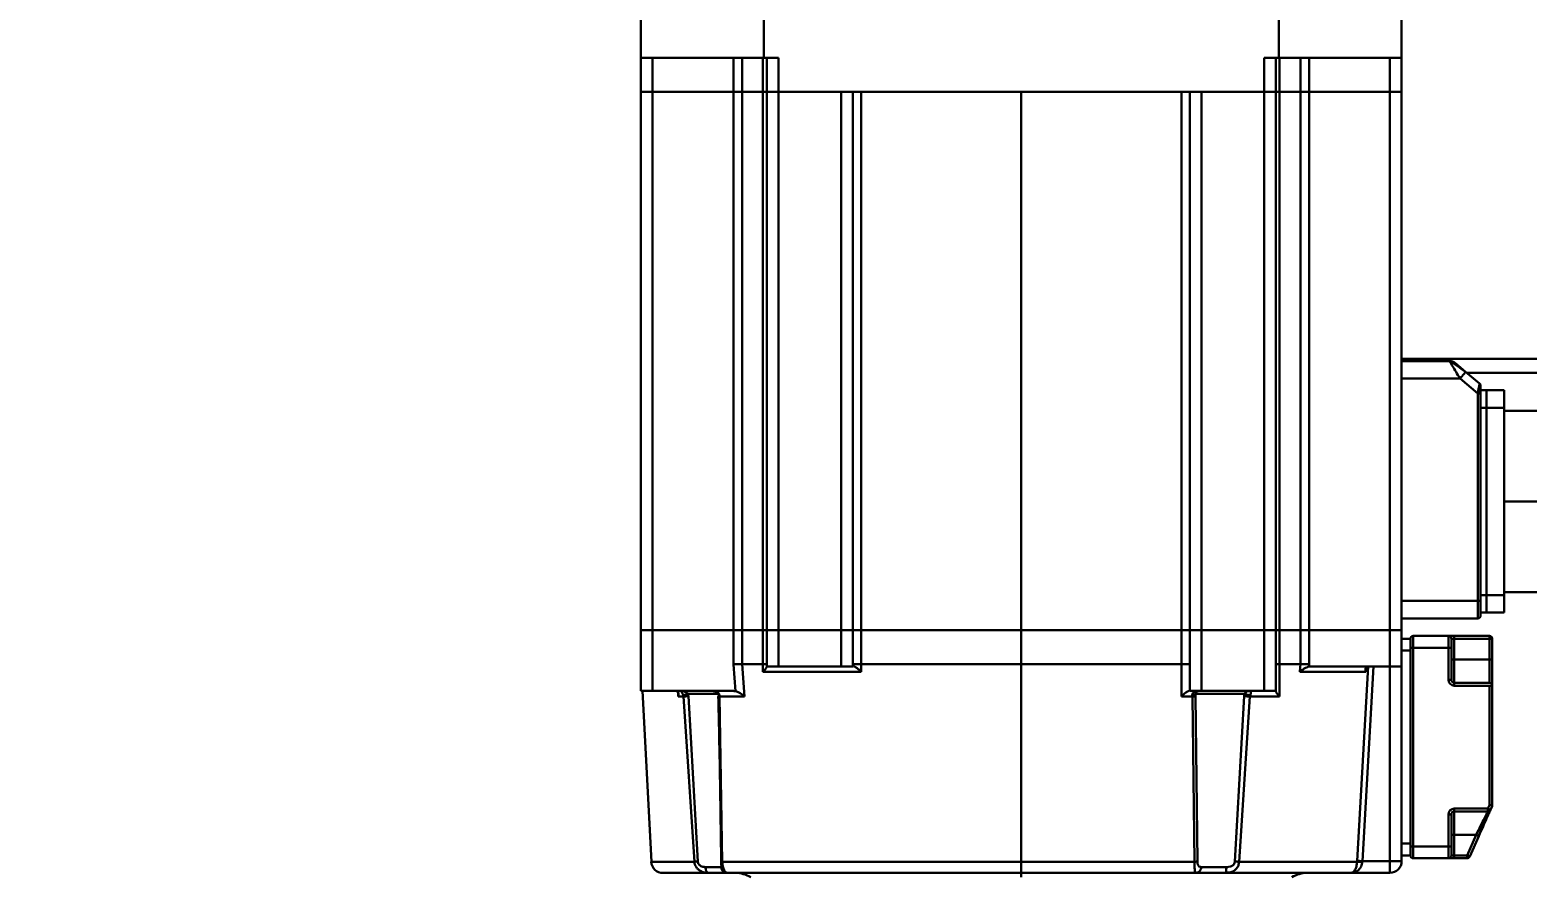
# Model space of a CAD drawing. Header units: millimetres. Extents: x -2601 to 21461, y 11492 to 21077.
# Drawn here: x -249.7 to 6.1, y 12415.6 to 12560 of the extents above; entities that cross this region are included whole.
import ezdxf

# ---------------------------------------------------------------- set-up
doc = ezdxf.new("R2010")
doc.units = ezdxf.units.MM
doc.header["$PDSIZE"] = -1
doc.styles.get("Standard").update_dxf_attribs({"font": ''})
doc.styles.get('Standard').set_extended_font_data('HYSWLongFangSong')
doc.dimstyles.new('ISO-25', dxfattribs={"dimscale": 25, "dimtxt": 3.5, "dimasz": 1.6, "dimexe": 1.25, "dimexo": 0.625, "dimtad": 1, "dimdec": 0, "dimzin": 9, "dimdsep": 46, "dimtxsty": 'Standard', "dimcen": 2.5, "dimadec": 0, "dimazin": 2, "dimtfac": 1, "dimtdec": 0, "dimtofl": 0, "dimtmove": 0, "dimatfit": 3, "dimfxl": 1, "dimarcsym": 0})

# ---------------------------------------------------------------- blocks, each defined once
blk = doc.blocks.new('*D42')
at = {"color": 0, "lineweight": -2}
blk.add_line((-236.77, 12789.94), (-752.51, 12789.94), dxfattribs=at)
blk.add_arc((-80.3, 12789.94), 640.96, 183.57619, 326.42381, dxfattribs=at)
at = {"color": 0}
for points in [[(-726.67, 12749.76), (-713.35, 12750.17), (-721.26, 12789.94)], [(448.06, 12438.97), (459.39, 12431.95), (474.79, 12469.46)]]:
    blk.add_solid(points, dxfattribs=at)
at = {"layer": 'Defpoints', "color": 0}
for p in [(-221.14, 12789.94), (-80.3, 12789.94), (-80.3, 12789.94), (-492.3, 12298.94), (1391.95, 11939.94)]:
    blk.add_point(p, dxfattribs=at)
at = {"color": 0, "insert": (-103.48, 12208.82), "char_height": 87.5, "attachment_point": 5, "rotation": 357.7157}
blk.add_mtext('150°', dxfattribs=at)
blk = doc.blocks.new('*D97')
at = {"color": 0, "lineweight": -2}
for p, q in [((-64.67, 13174.92), (826.24, 13173.57)), ((794.93, 13133.61), (793.83, 12408.11)), ((-65.9, 12369.42), (825.02, 12368.07))]:
    blk.add_line(p, q, dxfattribs=at)
at = {"color": 0}
for points in [[(788.26, 13133.62), (801.6, 13133.6), (794.99, 13173.61)], [(787.16, 12408.12), (800.49, 12408.1), (793.77, 12368.11)]]:
    blk.add_solid(points, dxfattribs=at)
at = {"layer": 'Defpoints', "color": 0}
for p in [(-80.3, 13174.94), (-81.52, 12369.44), (793.77, 12368.11)]:
    blk.add_point(p, dxfattribs=at)
at = {"color": 0, "insert": (735, 12770.95), "char_height": 87.5, "attachment_point": 5, "rotation": 89.9129}
blk.add_mtext('806', dxfattribs=at)

msp = doc.modelspace()

# ---------------------------------------------------------------- linework, layer by layer
at = {"color": 161, "lineweight": 30, "true_color": 0x67adff}
for p, q in [((-145.3, 12568.94), (-145.3, 12555.29)), ((-124.3, 12555.29), (-124.3, 12568.94)), ((-36.3, 12568.94), (-36.3, 12555.29)), ((-15.3, 12555.29), (-15.3, 12568.94)), ((-124.3, 12555.29), (-145.3, 12555.29)), ((-145.3, 12555.29), (-145.3, 12549.44)), ((-143.3, 12549.44), (-143.3, 12555.29)), ((-129.48, 12555.29), (-129.48, 12549.44)), ((-128.01, 12549.44), (-128.01, 12555.29)), ((-124.44, 12555.29), (-124.44, 12549.44)), ((-121.8, 12555.29), (-124.3, 12555.29)), ((-123.8, 12555.29), (-123.8, 12549.44)), ((-121.8, 12549.44), (-121.8, 12555.29)), ((-36.3, 12555.29), (-38.8, 12555.29)), ((-38.8, 12555.29), (-38.8, 12549.44)), ((-36.8, 12549.44), (-36.8, 12555.29)), ((-15.3, 12555.29), (-36.3, 12555.29)), ((-36.15, 12549.44), (-36.15, 12555.29)), ((-32.58, 12555.29), (-32.58, 12549.44)), ((-31.11, 12549.44), (-31.11, 12555.29)), ((-17.3, 12555.29), (-17.3, 12549.44)), ((-15.3, 12549.44), (-15.3, 12555.29)), ((-143.3, 12549.44), (-145.3, 12549.44)), ((-145.3, 12549.44), (-145.3, 12457.44)), ((-143.3, 12549.44), (-129.48, 12549.44)), ((-143.3, 12457.44), (-143.3, 12549.44)), ((-128.01, 12549.44), (-129.48, 12549.44)), ((-129.48, 12549.44), (-129.48, 12457.44)), ((-124.44, 12549.44), (-128.01, 12549.44)), ((-128.01, 12457.44), (-128.01, 12549.44)), ((-123.8, 12549.44), (-124.44, 12549.44)), ((-124.44, 12457.44), (-124.44, 12549.44)), ((-121.8, 12549.44), (-123.8, 12549.44)), ((-123.8, 12549.44), (-123.8, 12457.44)), ((-38.8, 12549.44), (-121.8, 12549.44)), ((-111.1, 12549.44), (-121.8, 12549.44)), ((-121.8, 12457.44), (-121.8, 12549.44)), ((-111.1, 12549.44), (-111.1, 12457.44)), ((-109.1, 12457.44), (-109.1, 12549.44)), ((-107.67, 12457.44), (-107.67, 12549.44)), ((-80.3, 12549.44), (-80.3, 12457.44)), ((-52.92, 12549.44), (-52.92, 12457.44)), ((-51.5, 12549.44), (-51.5, 12457.44)), ((-38.8, 12549.44), (-49.5, 12549.44)), ((-49.5, 12457.44), (-49.5, 12549.44)), ((-36.8, 12549.44), (-38.8, 12549.44)), ((-38.8, 12549.44), (-38.8, 12457.44)), ((-36.15, 12549.44), (-36.8, 12549.44)), ((-36.8, 12457.44), (-36.8, 12549.44)), ((-32.58, 12549.44), (-36.15, 12549.44)), ((-36.15, 12549.44), (-32.58, 12549.44)), ((-36.15, 12457.44), (-36.15, 12549.44)), ((-31.11, 12549.44), (-32.58, 12549.44)), ((-32.58, 12549.44), (-31.11, 12549.44)), ((-32.58, 12457.44), (-32.58, 12549.44)), ((-17.3, 12549.44), (-31.11, 12549.44)), ((-31.11, 12457.44), (-31.11, 12549.44)), ((-15.3, 12549.44), (-17.3, 12549.44)), ((-17.3, 12549.44), (-17.3, 12457.44)), ((-15.3, 12457.44), (-15.3, 12549.44)), ((-15.3, 12503.8), (126.7, 12503.8)), ((-7.11, 12503.44), (-15.3, 12503.44)), ((-1.97, 12499.59), (-4.36, 12501.59)), ((-4.13, 12501.4), (126.7, 12501.4)), ((-15.3, 12500.44), (-5.32, 12500.44)), ((-2.3, 12497.91), (-5.32, 12500.44)), ((-0.8, 12498.44), (-1.8, 12498.44)), ((2.2, 12498.44), (-0.8, 12498.44)), ((-0.8, 12495.44), (-0.8, 12498.44)), ((2.2, 12498.44), (2.2, 12495.44)), ((-2.3, 12497.91), (-2.3, 12462.44)), ((-1.8, 12462.44), (-1.8, 12497.91)), ((-1.8, 12495.44), (-0.8, 12495.44)), ((-0.8, 12495.44), (2.2, 12495.44)), ((-0.8, 12463.44), (-0.8, 12495.44)), ((2.2, 12463.44), (2.2, 12495.44)), ((22.2, 12494.94), (2.2, 12494.94)), ((2.2, 12479.44), (22.2, 12479.44)), ((-0.8, 12463.44), (-1.8, 12463.44)), ((2.2, 12463.44), (-0.8, 12463.44)), ((-0.8, 12460.44), (-0.8, 12463.44)), ((2.2, 12463.94), (22.2, 12463.94)), ((2.2, 12463.44), (2.2, 12460.44)), ((-2.3, 12462.44), (-15.3, 12462.44)), ((-1.8, 12462.44), (-2.3, 12462.44)), ((-2.3, 12462.44), (-2.3, 12459.44)), ((-1.8, 12462.44), (-1.8, 12459.94)), ((-1.8, 12460.44), (-0.8, 12460.44)), ((-0.8, 12460.44), (2.2, 12460.44)), ((-143.3, 12457.44), (-145.3, 12457.44)), ((-145.3, 12457.44), (-145.3, 12447.04)), ((-129.48, 12457.44), (-143.3, 12457.44)), ((-143.3, 12447.04), (-143.3, 12457.44)), ((-128.01, 12457.44), (-129.48, 12457.44)), ((-129.48, 12457.44), (-128, 12457.44)), ((-129.48, 12457.44), (-129.48, 12451.59)), ((-124.44, 12457.44), (-128.01, 12457.44)), ((-128.01, 12451.64), (-128.01, 12457.44)), ((-128, 12457.44), (-124.44, 12457.44)), ((-123.8, 12457.44), (-124.44, 12457.44)), ((-124.44, 12457.44), (-124.44, 12451.64)), ((-121.8, 12457.44), (-123.8, 12457.44)), ((-123.8, 12457.44), (-123.8, 12451.24)), ((-111.1, 12457.44), (-121.8, 12457.44)), ((-121.8, 12451.24), (-121.8, 12457.44)), ((-109.1, 12457.44), (-111.1, 12457.44)), ((-111.1, 12457.44), (-111.1, 12451.24)), ((-108.1, 12457.44), (-109.1, 12457.44)), ((-109.1, 12451.24), (-109.1, 12457.44)), ((-107.67, 12457.44), (-108.1, 12457.44)), ((-80.3, 12457.44), (-107.67, 12457.44)), ((-107.67, 12451.64), (-107.67, 12457.44)), ((-52.92, 12457.44), (-80.3, 12457.44)), ((-80.3, 12457.44), (-80.3, 12451.64)), ((-52.5, 12457.44), (-52.92, 12457.44)), ((-52.92, 12457.44), (-52.92, 12451.64)), ((-51.5, 12457.44), (-52.5, 12457.44)), ((-49.5, 12457.44), (-51.5, 12457.44)), ((-51.5, 12457.44), (-51.5, 12447.04)), ((-38.8, 12457.44), (-49.5, 12457.44)), ((-49.5, 12447.04), (-49.5, 12457.44)), ((-36.8, 12457.44), (-38.8, 12457.44)), ((-38.8, 12457.44), (-38.8, 12447.04)), ((-36.15, 12457.44), (-36.8, 12457.44)), ((-36.8, 12447.04), (-36.8, 12457.44)), ((-32.59, 12457.44), (-36.15, 12457.44)), ((-36.15, 12451.64), (-36.15, 12457.44)), ((-31.11, 12457.44), (-32.59, 12457.44)), ((-32.58, 12457.44), (-32.58, 12451.64)), ((-17.3, 12457.44), (-31.11, 12457.44)), ((-31.11, 12451.59), (-31.11, 12457.44)), ((-15.3, 12457.44), (-17.3, 12457.44)), ((-17.3, 12457.44), (-17.3, 12451.24)), ((-15.3, 12459.44), (-2.3, 12459.44)), ((-15.3, 12451.24), (-15.3, 12457.44)), ((-13.8, 12455.94), (-15.3, 12455.94)), ((-13.8, 12454.44), (-13.8, 12455.94)), ((-13.3, 12454.44), (-13.3, 12456.44)), ((-7.3, 12456.44), (-13.3, 12456.44)), ((-7.3, 12456.44), (-7.3, 12454.44)), ((-7.3, 12456.44), (-6.3, 12456.44)), ((-6.8, 12455.94), (-6.8, 12454.44)), ((-6.8, 12455.94), (-6.3, 12455.94)), ((-0.3, 12456.44), (-6.3, 12456.44)), ((-6.3, 12455.94), (-6.3, 12456.44)), ((-6.3, 12452.44), (-6.3, 12455.94)), ((-6.3, 12455.94), (-0.3, 12455.94)), ((-0.3, 12456.44), (-0.3, 12455.94)), ((-0.3, 12455.94), (-0.3, 12452.44)), ((-0.3, 12455.94), (0.2, 12455.94)), ((0.2, 12452.44), (0.2, 12455.94)), ((-15.3, 12453.94), (-13.8, 12453.94)), ((-13.8, 12454.44), (-13.3, 12454.44)), ((-13.8, 12454.44), (-13.8, 12420.44)), ((-13.8, 12420.94), (-13.8, 12453.94)), ((-13.3, 12420.44), (-13.3, 12454.44)), ((-13.3, 12454.44), (-7.3, 12454.44)), ((-7.3, 12454.44), (-6.8, 12454.44)), ((-7.3, 12454.44), (-7.3, 12448.94)), ((-6.8, 12448.94), (-6.8, 12454.44)), ((-6.3, 12452.44), (-6.8, 12452.44)), ((-6.3, 12448.44), (-6.3, 12452.44)), ((-0.3, 12452.44), (-6.3, 12452.44)), ((-0.3, 12452.44), (-0.3, 12448.44)), ((0.2, 12452.44), (-0.3, 12452.44)), ((0.2, 12452.44), (0.2, 12447.94)), ((-129.15, 12447), (-129.48, 12451.59)), ((-128.01, 12451.64), (-127.62, 12446.1)), ((-124.44, 12451.64), (-128.01, 12451.64)), ((-124.44, 12450.3), (-107.67, 12450.3)), ((-121.8, 12451.24), (-123.8, 12451.24)), ((-111.1, 12451.24), (-121.8, 12451.24)), ((-109.1, 12451.24), (-111.1, 12451.24)), ((-80.3, 12451.64), (-107.67, 12451.64)), ((-80.3, 12451.64), (-80.3, 12417.84)), ((-52.92, 12451.64), (-80.3, 12451.64)), ((-52.92, 12446.1), (-52.92, 12451.64)), ((-36.15, 12451.64), (-36.16, 12446.1)), ((-32.58, 12451.64), (-36.15, 12451.64)), ((-32.68, 12450.3), (-21.42, 12450.3)), ((-31.14, 12451.2), (-31.11, 12451.59)), ((-17.3, 12451.24), (-30.76, 12451.24)), ((-22.92, 12418), (-21.01, 12451.24)), ((-20.09, 12451.24), (-22.01, 12417.94)), ((-21.42, 12450.3), (-21.38, 12451.03)), ((-15.3, 12451.24), (-17.3, 12451.24)), ((-17.3, 12451.24), (-17.3, 12417.94)), ((-15.3, 12417.94), (-15.3, 12451.24)), ((-6.8, 12448.94), (-7.3, 12448.94)), ((-6.3, 12447.94), (-6.3, 12448.44)), ((-0.3, 12448.44), (-6.3, 12448.44)), ((-6.3, 12447.94), (-0.3, 12447.94)), ((-0.3, 12447.94), (-0.3, 12427.53)), ((-0.3, 12447.94), (0.2, 12447.94)), ((0.2, 12427.53), (0.2, 12447.94)), ((-143.3, 12447.04), (-145.3, 12447.04)), ((-145.05, 12447.04), (-143.52, 12417.84)), ((-129.54, 12447.04), (-143.3, 12447.04)), ((-138.93, 12446.1), (-138.96, 12446.65)), ((-138.93, 12446.1), (-138.03, 12446.1)), ((-136.16, 12417.84), (-138.03, 12446.1)), ((-137.25, 12446.54), (-132.06, 12446.54)), ((-137.19, 12446.15), (-135.6, 12417.89)), ((-132.78, 12446.98), (-132.93, 12447.01)), ((-132.91, 12447.02), (-132.73, 12447)), ((-132, 12446.15), (-132.01, 12446.34)), ((-131.88, 12446.1), (-131.4, 12417.84)), ((-131.88, 12446.1), (-127.62, 12446.1)), ((-52.92, 12446.1), (-51.06, 12446.1)), ((-49.5, 12447.04), (-51.5, 12447.04)), ((-50.68, 12417.84), (-51.06, 12446.1)), ((-50.52, 12446.54), (-44.53, 12446.54)), ((-50.52, 12446.15), (-50.2, 12417.89)), ((-38.8, 12447.04), (-49.5, 12447.04)), ((-44.53, 12446.54), (-42.16, 12446.54)), ((-43.78, 12417.89), (-42.21, 12446.15)), ((-41.22, 12446.1), (-43.07, 12417.84)), ((-41.22, 12446.1), (-36.16, 12446.1)), ((-36.8, 12447.04), (-38.8, 12447.04)), ((-131.59, 12418.52), (-131.83, 12434.08)), ((-0.56, 12426.94), (-6.3, 12426.94)), ((-6.3, 12426.44), (-6.3, 12426.94)), ((-0.56, 12426.94), (-0.3, 12427.53)), ((-0.56, 12426.94), (-0.56, 12426.44)), ((0.2, 12427.53), (-0.3, 12427.53)), ((-0.1, 12426.74), (0.16, 12427.33)), ((-7.3, 12425.94), (-7.3, 12420.44)), ((-7.3, 12425.94), (-6.8, 12425.94)), ((-6.8, 12420.44), (-6.8, 12425.94)), ((-6.3, 12426.44), (-0.56, 12426.44)), ((-6.3, 12422.44), (-6.3, 12426.44)), ((-6.8, 12422.44), (-6.3, 12422.44)), ((-6.3, 12422.44), (-2.56, 12422.44)), ((-6.3, 12418.94), (-6.3, 12422.44)), ((-4.12, 12418.94), (-2.56, 12422.44)), ((-3.66, 12418.74), (-2.11, 12422.24)), ((-13.8, 12420.94), (-15.3, 12420.94)), ((-13.8, 12420.44), (-13.8, 12418.94)), ((-13.3, 12420.44), (-13.8, 12420.44)), ((-7.3, 12420.44), (-13.3, 12420.44)), ((-13.3, 12418.44), (-13.3, 12420.44)), ((-7.3, 12420.44), (-7.3, 12418.44)), ((-6.8, 12420.44), (-7.3, 12420.44)), ((-6.8, 12420.44), (-6.8, 12418.94)), ((-136.16, 12417.84), (-143.52, 12417.84)), ((-131.58, 12416.94), (-134.28, 12416.94)), ((-131.54, 12416.94), (-131.54, 12417.05)), ((-80.3, 12417.84), (-131.4, 12417.84)), ((-50.68, 12417.84), (-80.3, 12417.84)), ((-80.3, 12417.84), (-80.3, 12415.94)), ((-45.25, 12416.94), (-49.56, 12416.94)), ((-45.25, 12416.94), (-44.53, 12417.05)), ((-22.92, 12417.84), (-43.07, 12417.84)), ((-17.3, 12417.94), (-22.01, 12417.94)), ((-17.3, 12417.94), (-17.3, 12415.94)), ((-15.3, 12417.94), (-17.3, 12417.94)), ((-15.3, 12418.94), (-13.8, 12418.94)), ((-13.3, 12418.44), (-7.3, 12418.44)), ((-6.3, 12418.44), (-7.3, 12418.44)), ((-6.3, 12418.94), (-6.8, 12418.94)), ((-6.3, 12418.44), (-6.3, 12418.94)), ((-4.12, 12418.94), (-6.3, 12418.94)), ((-6.3, 12418.44), (-4.12, 12418.44)), ((-4.12, 12418.94), (-4.12, 12418.44)), ((-133.73, 12415.94), (-141.53, 12415.94)), ((-133.73, 12415.94), (-134.07, 12415.98)), ((-134, 12415.97), (-133.93, 12416.01)), ((-133.73, 12415.94), (-133.94, 12416.02)), ((-130.59, 12415.94), (-133.73, 12415.94)), ((-130.97, 12416.02), (-130.59, 12415.94)), ((-130.67, 12415.98), (-130.59, 12415.94)), ((-80.3, 12415.94), (-130.59, 12415.94)), ((-50.4, 12415.94), (-80.3, 12415.94)), ((-80.3, 12415.19), (-80.3, 12415.94)), ((-50.4, 12415.94), (-50.47, 12415.98)), ((-50.4, 12415.94), (-50.08, 12416.02)), ((-45.37, 12415.94), (-50.4, 12415.94)), ((-45.33, 12416.02), (-45.37, 12415.94)), ((-45.04, 12415.98), (-45.37, 12415.94)), ((-23.96, 12415.94), (-45.37, 12415.94)), ((-23.96, 12415.94), (-17.3, 12415.94))]:
    msp.add_line(p, q, dxfattribs=at)
at = {"color": 161, "lineweight": 30, "true_color": 0x67adff, "flags": 128}
msp.add_lwpolyline([(-32.68, 12450.3), (-32.63, 12451.05), (-32.58, 12451.64)], dxfattribs=at)
at = {"lineweight": 30}
msp.add_arc((-80.3, 12789.94), 482, 30, 330, dxfattribs=at)
at = {"color": 161, "lineweight": 30, "true_color": 0x67adff}
for centre, radius, start, end in [((-2.3, 12459.94), 0.5, 270, 0), ((-13.3, 12455.94), 0.5, 90, 180), ((-7.3, 12455.94), 0.5, 0, 90), ((-0.3, 12455.94), 0.5, 0, 90), ((-6.3, 12448.94), 1, 180, 270), ((-6.3, 12448.94), 0.5, 180, 270), ((-0.3, 12447.94), 0.5, 0, 90), ((-6.3, 12425.94), 1, 90, 180), ((-62.82, 12286.65), 153.49, 65.8832, 66.0698), ((-0.56, 12426.94), 0.5, 270, 336), ((-0.3, 12427.53), 0.5, 336, 0), ((-6.3, 12425.94), 0.5, 90, 180), ((-141.53, 12417.94), 2, 183, 270), ((-17.3, 12417.94), 2, 270, 0), ((-13.3, 12418.94), 0.5, 180, 270), ((-7.3, 12418.94), 0.5, 270, 0), ((-112.46, 12175.53), 266.44, 65.9005, 66.008), ((-4.12, 12418.94), 0.5, 270, 336), ((-129.17, 12410.94), 5, 58.2117, 90), ((-31.42, 12410.94), 5, 90, 121.7883)]:
    msp.add_arc(centre, radius, start, end, dxfattribs=at)
for points, knots in [([(-5.32, 12500.44), (-5.55, 12500.83), (-6.01, 12501.6), (-6.51, 12502.44), (-6.82, 12502.95), (-6.98, 12503.23), (-7.09, 12503.41), (-7.1, 12503.43), (-7.11, 12503.44)], [0, 0, 0, 0, 0.266518, 0.52325, 0.649493, 0.766909, 0.884985, 1, 1, 1, 1]), ([(-6.14, 12503.09), (-6.29, 12503.19), (-6.58, 12503.4), (-6.93, 12503.43), (-7.11, 12503.44)], [0, 0, 0, 0, 0.499912, 1, 1, 1, 1]), ([(-4.37, 12501.57), (-4.82, 12501.91), (-5.54, 12502.44), (-6.37, 12502.98), (-6.81, 12503.26), (-6.98, 12503.34), (-7.07, 12503.39)], [0, 0, 0, 0, 0.449451, 0.706094, 0.846445, 1, 1, 1, 1]), ([(-6.14, 12503.09), (-6.13, 12503.08), (-6.09, 12503.05), (-5.84, 12502.84), (-5.47, 12502.52), (-4.95, 12502.09), (-4.56, 12501.76), (-4.36, 12501.59)], [0, 0, 0, 0, 0.146581, 0.308521, 0.493235, 0.737838, 1, 1, 1, 1]), ([(-5.32, 12500.44), (-5.19, 12500.59), (-4.94, 12500.9), (-4.62, 12501.28), (-4.4, 12501.54), (-4.37, 12501.58), (-4.36, 12501.59)], [0, 0, 0, 0, 0.250021, 0.499912, 0.7500037, 1, 1, 1, 1]), ([(-2.3, 12497.91), (-2.25, 12498.13), (-2.17, 12498.56), (-2.08, 12499.03), (-2.03, 12499.32), (-2, 12499.47), (-1.98, 12499.57), (-1.98, 12499.59), (-1.97, 12499.59)], [0, 0, 0, 0, 0.26476, 0.520649, 0.647067, 0.765045, 0.883949, 1, 1, 1, 1]), ([(-1.8, 12497.91), (-1.8, 12498.11), (-1.8, 12498.49), (-1.82, 12498.97), (-1.86, 12499.33), (-1.94, 12499.49), (-1.98, 12499.56)], [0, 0, 0, 0, 0.3212894, 0.587014, 0.8089464, 1, 1, 1, 1]), ([(-1.8, 12499.21), (-1.8, 12499.25), (-1.8, 12499.32), (-1.84, 12499.42), (-1.9, 12499.52), (-1.95, 12499.57), (-1.97, 12499.59)], [0, 0, 0, 0, 0.249802, 0.500236, 0.750114, 1, 1, 1, 1]), ([(-1.8, 12499.21), (-1.8, 12499.2), (-1.8, 12499.18), (-1.8, 12499), (-1.8, 12498.72), (-1.8, 12498.35), (-1.8, 12498.05), (-1.8, 12497.91)], [0, 0, 0, 0, 0.162564, 0.333762, 0.518738, 0.753753, 1, 1, 1, 1]), ([(-2.3, 12497.91), (-2.23, 12497.91), (-2.1, 12497.91), (-1.93, 12497.91), (-1.82, 12497.91), (-1.8, 12497.91), (-1.8, 12497.91)], [0, 0, 0, 0, 0.249792, 0.500196, 0.750028, 1, 1, 1, 1]), ([(-129.48, 12451.59), (-129.34, 12451.6), (-129.06, 12451.6), (-128.67, 12451.62), (-128.31, 12451.63), (-128.11, 12451.64), (-128.01, 12451.64)], [0, 0, 0, 0, 0.250087, 0.500005, 0.750005, 1, 1, 1, 1]), ([(-124.44, 12450.3), (-124.44, 12450.55), (-124.44, 12451), (-124.44, 12451.45), (-124.44, 12451.64)], [0, 0, 0, 0, 0.560158, 1, 1, 1, 1]), ([(-124.44, 12451.64), (-124.34, 12451.64), (-124.15, 12451.64), (-123.96, 12451.62), (-123.82, 12451.61), (-123.81, 12451.6), (-123.8, 12451.59)], [0, 0, 0, 0, 0.2504355, 0.5004344, 0.7254839, 1, 1, 1, 1]), ([(-123.8, 12451.2), (-123.8, 12451.16), (-123.82, 12451.08), (-123.99, 12450.79), (-124.25, 12450.5), (-124.44, 12450.3)], [0, 0, 0, 0, 0.208143, 0.4548, 1, 1, 1, 1]), ([(-109.1, 12451.62), (-109.09, 12451.62), (-109.08, 12451.62), (-108.99, 12451.63), (-108.84, 12451.64), (-108.65, 12451.64), (-108.42, 12451.65), (-108.22, 12451.65), (-108.1, 12451.65)], [0, 0, 0, 0, 0.155074, 0.290248, 0.500299, 0.630637, 0.757445, 1, 1, 1, 1]), ([(-107.67, 12450.3), (-107.8, 12450.43), (-108.04, 12450.68), (-108.37, 12450.94), (-108.6, 12451.1), (-108.75, 12451.18), (-108.88, 12451.23), (-108.94, 12451.24), (-108.98, 12451.24)], [0, 0, 0, 0, 0.302588, 0.565757, 0.687122, 0.797625, 0.90109, 1, 1, 1, 1]), ([(-108.1, 12451.65), (-108.02, 12451.65), (-107.88, 12451.65), (-107.74, 12451.64), (-107.67, 12451.64)], [0, 0, 0, 0, 0.5003922, 1, 1, 1, 1]), ([(-107.67, 12450.3), (-107.67, 12450.55), (-107.67, 12451), (-107.67, 12451.45), (-107.67, 12451.64)], [0, 0, 0, 0, 0.560156, 1, 1, 1, 1]), ([(-52.92, 12451.64), (-52.85, 12451.64), (-52.71, 12451.65), (-52.57, 12451.65), (-52.5, 12451.65)], [0, 0, 0, 0, 0.5001144, 1, 1, 1, 1]), ([(-52.5, 12451.65), (-52.36, 12451.64), (-52.1, 12451.64), (-51.77, 12451.63), (-51.54, 12451.63), (-51.51, 12451.62), (-51.5, 12451.62)], [0, 0, 0, 0, 0.2501101, 0.4999953, 0.7500394, 1, 1, 1, 1]), ([(-36.8, 12451.59), (-36.79, 12451.6), (-36.77, 12451.6), (-36.64, 12451.62), (-36.44, 12451.63), (-36.25, 12451.64), (-36.15, 12451.64)], [0, 0, 0, 0, 0.250018, 0.500025, 0.750087, 1, 1, 1, 1]), ([(-31.14, 12451.2), (-31.27, 12451.16), (-31.55, 12451.08), (-32.12, 12450.79), (-32.45, 12450.5), (-32.68, 12450.3)], [0, 0, 0, 0, 0.208049, 0.454698, 1, 1, 1, 1]), ([(-32.58, 12451.64), (-32.48, 12451.64), (-32.29, 12451.64), (-31.93, 12451.62), (-31.54, 12451.61), (-31.27, 12451.6), (-31.11, 12451.59)], [0, 0, 0, 0, 0.250239, 0.500434, 0.725482, 1, 1, 1, 1]), ([(-30.76, 12451.24), (-30.83, 12451.24), (-30.96, 12451.24), (-31.09, 12451.21), (-31.14, 12451.2)], [0, 0, 0, 0, 0.563767, 1, 1, 1, 1]), ([(-21.42, 12450.3), (-21.46, 12450.43), (-21.52, 12450.68), (-21.45, 12450.94), (-21.34, 12451.1), (-21.22, 12451.18), (-21.09, 12451.23), (-20.98, 12451.24), (-20.93, 12451.24)], [0, 0, 0, 0, 0.30255, 0.56575, 0.687104, 0.79781, 0.901221, 1, 1, 1, 1]), ([(-139.41, 12447.04), (-139.36, 12447.04), (-139.26, 12447.03), (-139.13, 12446.98), (-139.01, 12446.9), (-138.9, 12446.76), (-138.83, 12446.49), (-138.89, 12446.24), (-138.93, 12446.1)], [0, 0, 0, 0, 0.0970668, 0.2000302, 0.3113545, 0.4328833, 0.6628864, 1, 1, 1, 1]), ([(-138.57, 12447.04), (-138.38, 12447.04), (-138.03, 12447.03), (-137.69, 12446.87), (-137.54, 12446.8)], [0, 0, 0, 0, 0.544149, 1, 1, 1, 1]), ([(-138.51, 12447.02), (-138.49, 12447.01), (-138.43, 12446.99), (-138.34, 12446.87), (-138.25, 12446.72), (-138.18, 12446.58), (-138.12, 12446.44), (-138.09, 12446.34), (-138.07, 12446.29)], [0, 0, 0, 0, 0.212172, 0.507494, 0.649475, 0.775229, 0.89191, 1, 1, 1, 1]), ([(-137.25, 12446.54), (-137.34, 12446.52), (-137.51, 12446.47), (-137.74, 12446.4), (-137.94, 12446.34), (-138.03, 12446.31), (-138.07, 12446.29)], [0, 0, 0, 0, 0.245341, 0.499914, 0.754592, 1, 1, 1, 1]), ([(-138.03, 12446.1), (-138.03, 12446.13), (-138.04, 12446.2), (-138.06, 12446.26), (-138.07, 12446.29)], [0, 0, 0, 0, 0.489901, 1, 1, 1, 1]), ([(-137.19, 12446.15), (-137.28, 12446.14), (-137.45, 12446.13), (-137.69, 12446.12), (-137.89, 12446.11), (-137.98, 12446.1), (-138.03, 12446.1)], [0, 0, 0, 0, 0.246032, 0.500064, 0.753953, 1, 1, 1, 1]), ([(-137.54, 12446.8), (-137.48, 12446.76), (-137.38, 12446.69), (-137.29, 12446.59), (-137.25, 12446.54)], [0, 0, 0, 0, 0.523608, 1, 1, 1, 1]), ([(-137.25, 12446.54), (-137.24, 12446.47), (-137.21, 12446.34), (-137.2, 12446.21), (-137.19, 12446.15)], [0, 0, 0, 0, 0.558526, 1, 1, 1, 1]), ([(-132.73, 12447), (-132.7, 12446.99), (-132.53, 12446.98), (-132.31, 12446.88), (-132.09, 12446.72), (-131.97, 12446.59), (-131.9, 12446.44), (-131.88, 12446.34), (-131.88, 12446.29)], [0, 0, 0, 0, 0.072875, 0.430653, 0.59413, 0.740034, 0.870956, 1, 1, 1, 1]), ([(-132.72, 12446.99), (-132.63, 12446.96), (-132.46, 12446.9), (-132.26, 12446.75), (-132.13, 12446.58), (-132.11, 12446.47), (-132.1, 12446.41)], [0, 0, 0, 0, 0.299321, 0.564612, 0.795027, 1, 1, 1, 1]), ([(-132.03, 12446.54), (-132.05, 12446.52), (-132.11, 12446.47), (-132.1, 12446.4), (-132.03, 12446.34), (-131.93, 12446.31), (-131.88, 12446.29)], [0, 0, 0, 0, 0.245404, 0.500018, 0.754575, 1, 1, 1, 1]), ([(-132, 12446.15), (-132.03, 12446.14), (-132.08, 12446.13), (-132.08, 12446.12), (-132.02, 12446.11), (-131.92, 12446.1), (-131.88, 12446.1)], [0, 0, 0, 0, 0.246234, 0.500003, 0.753742, 1, 1, 1, 1]), ([(-132.08, 12446.12), (-131.98, 12441.86), (-131.77, 12432.44), (-131.65, 12423.03), (-131.59, 12417.87)], [0, 0, 0, 0, 0.452498, 1, 1, 1, 1]), ([(-131.88, 12446.29), (-131.88, 12446.26), (-131.88, 12446.2), (-131.88, 12446.13), (-131.88, 12446.1)], [0, 0, 0, 0, 0.509814, 1, 1, 1, 1]), ([(-129.15, 12447), (-129.22, 12447.01), (-129.35, 12447.04), (-129.48, 12447.04), (-129.54, 12447.04)], [0, 0, 0, 0, 0.5555577, 1, 1, 1, 1]), ([(-127.62, 12446.1), (-127.84, 12446.3), (-128.18, 12446.58), (-128.74, 12446.88), (-129.02, 12446.96), (-129.15, 12447)], [0, 0, 0, 0, 0.5449799, 0.7920086, 1, 1, 1, 1]), ([(-51.62, 12447.04), (-51.65, 12447.04), (-51.71, 12447.03), (-51.84, 12446.98), (-51.99, 12446.9), (-52.21, 12446.76), (-52.54, 12446.49), (-52.78, 12446.24), (-52.92, 12446.1)], [0, 0, 0, 0, 0.096975, 0.200062, 0.311404, 0.432893, 0.662943, 1, 1, 1, 1]), ([(-49.93, 12447.04), (-50.1, 12447.03), (-50.41, 12447.02), (-50.75, 12446.87), (-50.94, 12446.72), (-51.04, 12446.58), (-51.09, 12446.44), (-51.08, 12446.34), (-51.08, 12446.29)], [0, 0, 0, 0, 0.325793, 0.578603, 0.700164, 0.807731, 0.907472, 1, 1, 1, 1]), ([(-50.52, 12446.54), (-50.53, 12446.52), (-50.55, 12446.47), (-50.67, 12446.4), (-50.85, 12446.34), (-51, 12446.31), (-51.08, 12446.29)], [0, 0, 0, 0, 0.245413, 0.500027, 0.754662, 1, 1, 1, 1]), ([(-51.06, 12446.1), (-51.07, 12446.13), (-51.07, 12446.2), (-51.08, 12446.26), (-51.08, 12446.29)], [0, 0, 0, 0, 0.490301, 1, 1, 1, 1]), ([(-50.52, 12446.15), (-50.53, 12446.14), (-50.55, 12446.13), (-50.67, 12446.12), (-50.84, 12446.11), (-50.99, 12446.1), (-51.06, 12446.1)], [0, 0, 0, 0, 0.246136, 0.499967, 0.753906, 1, 1, 1, 1]), ([(-49.93, 12447.04), (-50.08, 12447.03), (-50.29, 12447.01), (-50.46, 12446.81), (-50.51, 12446.67), (-50.52, 12446.58), (-50.52, 12446.54)], [0, 0, 0, 0, 0.5624486, 0.7961061, 0.9011596, 1, 1, 1, 1]), ([(-50.52, 12446.54), (-50.52, 12446.47), (-50.52, 12446.34), (-50.52, 12446.21), (-50.52, 12446.15)], [0, 0, 0, 0, 0.558461, 1, 1, 1, 1]), ([(-42.21, 12446.15), (-42.21, 12446.22), (-42.2, 12446.36), (-42.17, 12446.49), (-42.16, 12446.54)], [0, 0, 0, 0, 0.56077, 1, 1, 1, 1]), ([(-42.21, 12446.15), (-42.13, 12446.14), (-41.96, 12446.13), (-41.7, 12446.12), (-41.44, 12446.11), (-41.3, 12446.1), (-41.22, 12446.1)], [0, 0, 0, 0, 0.246486, 0.499952, 0.753746, 1, 1, 1, 1]), ([(-42.16, 12446.54), (-42.13, 12446.58), (-42.07, 12446.67), (-41.93, 12446.81), (-41.69, 12446.98), (-41.5, 12447), (-41.38, 12447.01)], [0, 0, 0, 0, 0.116974, 0.241485, 0.518037, 1, 1, 1, 1]), ([(-42.16, 12446.54), (-42.08, 12446.52), (-41.91, 12446.47), (-41.65, 12446.4), (-41.39, 12446.34), (-41.25, 12446.31), (-41.18, 12446.29)], [0, 0, 0, 0, 0.245664, 0.500196, 0.754344, 1, 1, 1, 1]), ([(-41.18, 12446.29), (-41.19, 12446.26), (-41.21, 12446.2), (-41.22, 12446.13), (-41.22, 12446.1)], [0, 0, 0, 0, 0.509746, 1, 1, 1, 1]), ([(-41.19, 12447.02), (-41.17, 12447.01), (-41.12, 12446.99), (-41.08, 12446.88), (-41.08, 12446.72), (-41.09, 12446.59), (-41.12, 12446.44), (-41.16, 12446.34), (-41.18, 12446.29)], [0, 0, 0, 0, 0.194435, 0.505417, 0.647405, 0.774122, 0.887863, 1, 1, 1, 1]), ([(-36.16, 12446.1), (-36.34, 12446.3), (-36.61, 12446.58), (-36.77, 12446.88), (-36.79, 12446.96), (-36.8, 12447)], [0, 0, 0, 0, 0.5451222, 0.7921409, 1, 1, 1, 1]), ([(-0.1, 12426.74), (-0.12, 12426.71), (-0.15, 12426.64), (-0.39, 12426.09), (-0.8, 12425.18), (-1.38, 12423.86), (-1.86, 12422.79), (-2.11, 12422.24)], [0, 0, 0, 0, 0.1644532, 0.3450468, 0.5250948, 0.7573188, 1, 1, 1, 1]), ([(-2.56, 12422.44), (-2.3, 12422.97), (-1.79, 12423.99), (-1.22, 12425.12), (-0.89, 12425.79), (-0.7, 12426.16), (-0.58, 12426.4), (-0.57, 12426.43), (-0.56, 12426.44)], [0, 0, 0, 0, 0.262035, 0.516812, 0.64346, 0.762268, 0.882465, 1, 1, 1, 1]), ([(-2.14, 12422.25), (-1.94, 12422.75), (-1.55, 12423.71), (-1.06, 12424.97), (-0.86, 12425.53), (-0.77, 12425.79)], [0, 0, 0, 0, 0.358036, 0.701698, 1, 1, 1, 1]), ([(-0.77, 12425.79), (-0.76, 12425.82), (-0.64, 12426.14), (-0.62, 12426.26), (-0.6, 12426.37)], [0, 0, 0, 0, 0.083325, 1, 1, 1, 1]), ([(-2.56, 12422.44), (-2.5, 12422.42), (-2.38, 12422.36), (-2.23, 12422.3), (-2.13, 12422.25), (-2.11, 12422.24), (-2.11, 12422.24)], [0, 0, 0, 0, 0.249904, 0.499996, 0.75005, 1, 1, 1, 1]), ([(-135.6, 12417.89), (-135.66, 12417.89), (-135.78, 12417.88), (-135.93, 12417.86), (-136.06, 12417.85), (-136.13, 12417.84), (-136.16, 12417.84)], [0, 0, 0, 0, 0.247389, 0.499686, 0.752127, 1, 1, 1, 1]), ([(-134.07, 12415.98), (-134.21, 12415.99), (-134.58, 12416.02), (-135.1, 12416.24), (-135.56, 12416.57), (-135.88, 12416.94), (-136.1, 12417.37), (-136.14, 12417.68), (-136.16, 12417.84)], [0, 0, 0, 0, 0.136494, 0.373467, 0.535964, 0.693131, 0.847012, 1, 1, 1, 1]), ([(-135.6, 12417.89), (-135.59, 12417.8), (-135.56, 12417.63), (-135.43, 12417.41), (-135.26, 12417.24), (-135.02, 12417.08), (-134.68, 12416.96), (-134.42, 12416.95), (-134.28, 12416.94)], [0, 0, 0, 0, 0.138046, 0.270461, 0.391744, 0.521525, 0.742379, 1, 1, 1, 1]), ([(-133.94, 12416.02), (-134, 12416.08), (-134.13, 12416.21), (-134.25, 12416.55), (-134.27, 12416.81), (-134.28, 12416.94)], [0, 0, 0, 0, 0.333131, 0.666846, 1, 1, 1, 1]), ([(-131.59, 12417.89), (-131.59, 12417.89), (-131.6, 12417.88), (-131.59, 12417.87), (-131.58, 12417.87)], [0, 0, 0, 0, 0.75493, 1, 1, 1, 1]), ([(-131.59, 12417.87), (-131.58, 12417.74), (-131.58, 12417.48), (-131.55, 12417.21), (-131.54, 12417.07), (-131.54, 12417.06), (-131.54, 12417.05)], [0, 0, 0, 0, 0.29774, 0.557808, 0.787602, 1, 1, 1, 1]), ([(-131.58, 12417.87), (-131.58, 12417.87), (-131.56, 12417.86), (-131.5, 12417.85), (-131.43, 12417.84), (-131.4, 12417.84)], [0, 0, 0, 0, 0.255665, 0.631191, 1, 1, 1, 1]), ([(-131.54, 12417.07), (-131.54, 12417.04), (-131.54, 12416.94), (-131.56, 12416.94), (-131.58, 12416.94)], [0, 0, 0, 0, 0.204777, 1, 1, 1, 1]), ([(-131.58, 12416.94), (-131.57, 12416.81), (-131.54, 12416.55), (-131.31, 12416.21), (-131.08, 12416.08), (-130.97, 12416.02)], [0, 0, 0, 0, 0.333143, 0.666613, 1, 1, 1, 1]), ([(-131.4, 12417.84), (-131.39, 12417.67), (-131.37, 12417.33), (-131.27, 12416.89), (-131.14, 12416.54), (-130.97, 12416.23), (-130.8, 12416.02), (-130.71, 12415.99), (-130.67, 12415.98)], [0, 0, 0, 0, 0.1657434, 0.3335221, 0.4761436, 0.6225882, 0.8574311, 1, 1, 1, 1]), ([(-50.2, 12417.89), (-50.23, 12417.89), (-50.28, 12417.88), (-50.39, 12417.86), (-50.52, 12417.85), (-50.63, 12417.84), (-50.68, 12417.84)], [0, 0, 0, 0, 0.247983, 0.500262, 0.752654, 1, 1, 1, 1]), ([(-50.47, 12415.98), (-50.5, 12415.99), (-50.58, 12416.02), (-50.63, 12416.24), (-50.67, 12416.57), (-50.68, 12416.94), (-50.68, 12417.37), (-50.68, 12417.68), (-50.68, 12417.84)], [0, 0, 0, 0, 0.139235, 0.375442, 0.53745, 0.694129, 0.847517, 1, 1, 1, 1]), ([(-50.2, 12417.89), (-50.2, 12417.8), (-50.19, 12417.63), (-50.14, 12417.41), (-50.08, 12417.24), (-49.98, 12417.08), (-49.81, 12416.96), (-49.65, 12416.95), (-49.56, 12416.94)], [0, 0, 0, 0, 0.1380254, 0.2704117, 0.3917807, 0.5215489, 0.7423643, 1, 1, 1, 1]), ([(-50.08, 12416.02), (-49.98, 12416.08), (-49.79, 12416.21), (-49.6, 12416.55), (-49.57, 12416.81), (-49.56, 12416.94)], [0, 0, 0, 0, 0.333223, 0.666869, 1, 1, 1, 1]), ([(-45.25, 12416.94), (-45.25, 12416.81), (-45.26, 12416.55), (-45.28, 12416.21), (-45.31, 12416.08), (-45.33, 12416.02)], [0, 0, 0, 0, 0.333167, 0.666763, 1, 1, 1, 1]), ([(-43.07, 12417.84), (-43.09, 12417.67), (-43.13, 12417.33), (-43.35, 12416.89), (-43.64, 12416.54), (-44.06, 12416.23), (-44.53, 12416.02), (-44.9, 12415.99), (-45.04, 12415.98)], [0, 0, 0, 0, 0.166677, 0.335366, 0.478814, 0.626145, 0.862327, 1, 1, 1, 1]), ([(-43.78, 12417.89), (-43.79, 12417.8), (-43.82, 12417.62), (-43.98, 12417.38), (-44.22, 12417.17), (-44.42, 12417.09), (-44.53, 12417.05)], [0, 0, 0, 0, 0.220058, 0.455505, 0.713841, 1, 1, 1, 1]), ([(-43.78, 12417.89), (-43.72, 12417.89), (-43.59, 12417.88), (-43.4, 12417.86), (-43.22, 12417.85), (-43.12, 12417.84), (-43.07, 12417.84)], [0, 0, 0, 0, 0.2479127, 0.5000371, 0.7522481, 1, 1, 1, 1]), ([(-23.96, 12415.94), (-23.84, 12415.97), (-23.6, 12416.01), (-23.32, 12416.33), (-23.13, 12416.7), (-23.03, 12417.04), (-22.95, 12417.42), (-22.93, 12417.7), (-22.92, 12417.84)], [0, 0, 0, 0, 0.265617, 0.523279, 0.652246, 0.768534, 0.887556, 1, 1, 1, 1]), ([(-22.02, 12417.84), (-22.03, 12417.7), (-22.06, 12417.42), (-22.21, 12417.04), (-22.41, 12416.7), (-22.76, 12416.33), (-23.28, 12416.01), (-23.73, 12415.97), (-23.96, 12415.94)], [0, 0, 0, 0, 0.112091, 0.23116, 0.347023, 0.476658, 0.734527, 1, 1, 1, 1]), ([(-22.92, 12417.84), (-22.92, 12417.87), (-22.92, 12417.92), (-22.92, 12417.97), (-22.92, 12418)], [0, 0, 0, 0, 0.55923, 1, 1, 1, 1]), ([(-22.92, 12418), (-22.87, 12417.99), (-22.77, 12417.99), (-22.55, 12417.98), (-22.29, 12417.96), (-22.1, 12417.95), (-22.01, 12417.94)], [0, 0, 0, 0, 0.249639, 0.500044, 0.750235, 1, 1, 1, 1]), ([(-22.92, 12417.84), (-22.88, 12417.84), (-22.78, 12417.85), (-22.56, 12417.85), (-22.3, 12417.85), (-22.11, 12417.84), (-22.02, 12417.84)], [0, 0, 0, 0, 0.245039, 0.49989, 0.755138, 1, 1, 1, 1]), ([(-22.01, 12417.94), (-22.01, 12417.92), (-22.01, 12417.89), (-22.02, 12417.85), (-22.02, 12417.84)], [0, 0, 0, 0, 0.561633, 1, 1, 1, 1]), ([(-130.96, 12416.02), (-130.91, 12416), (-130.8, 12415.97), (-130.71, 12415.96), (-130.66, 12415.96)], [0, 0, 0, 0, 0.512923, 1, 1, 1, 1]), ([(-50.49, 12415.96), (-50.42, 12415.96), (-50.3, 12415.97), (-50.16, 12416), (-50.09, 12416.01)], [0, 0, 0, 0, 0.487812, 1, 1, 1, 1]), ([(-45.33, 12416.01), (-45.28, 12416), (-45.23, 12415.98), (-45.16, 12415.97), (-45.15, 12415.97)], [0, 0, 0, 0, 0.825209, 1, 1, 1, 1])]:
    msp.add_open_spline(points, degree=3, knots=knots, dxfattribs=at)

# ---------------------------------------------------------------- dimensions: what is measured, and where the dimension line sits
dim = msp.add_aligned_dim(p1=(-80.3, 13174.94), p2=(-81.52, 12369.44), distance=875.29, dimstyle='ISO-25')
dim.commit()
dim.dimension.update_dxf_attribs({"geometry": '*D97', "text_midpoint": (735, 12770.95)})
dim = msp.add_angular_dim_2l(base=(-492.3, 12298.94), line1=((-80.3, 12789.94), (-221.14, 12789.94)), line2=((-80.3, 12789.94), (1391.95, 11939.94)), dimstyle='ISO-25')
dim.commit()
dim.dimension.update_dxf_attribs({"geometry": '*D42', "text_midpoint": (-105.84, 12149.49), "dimtype": 162})

doc.saveas('drawing.dxf')
